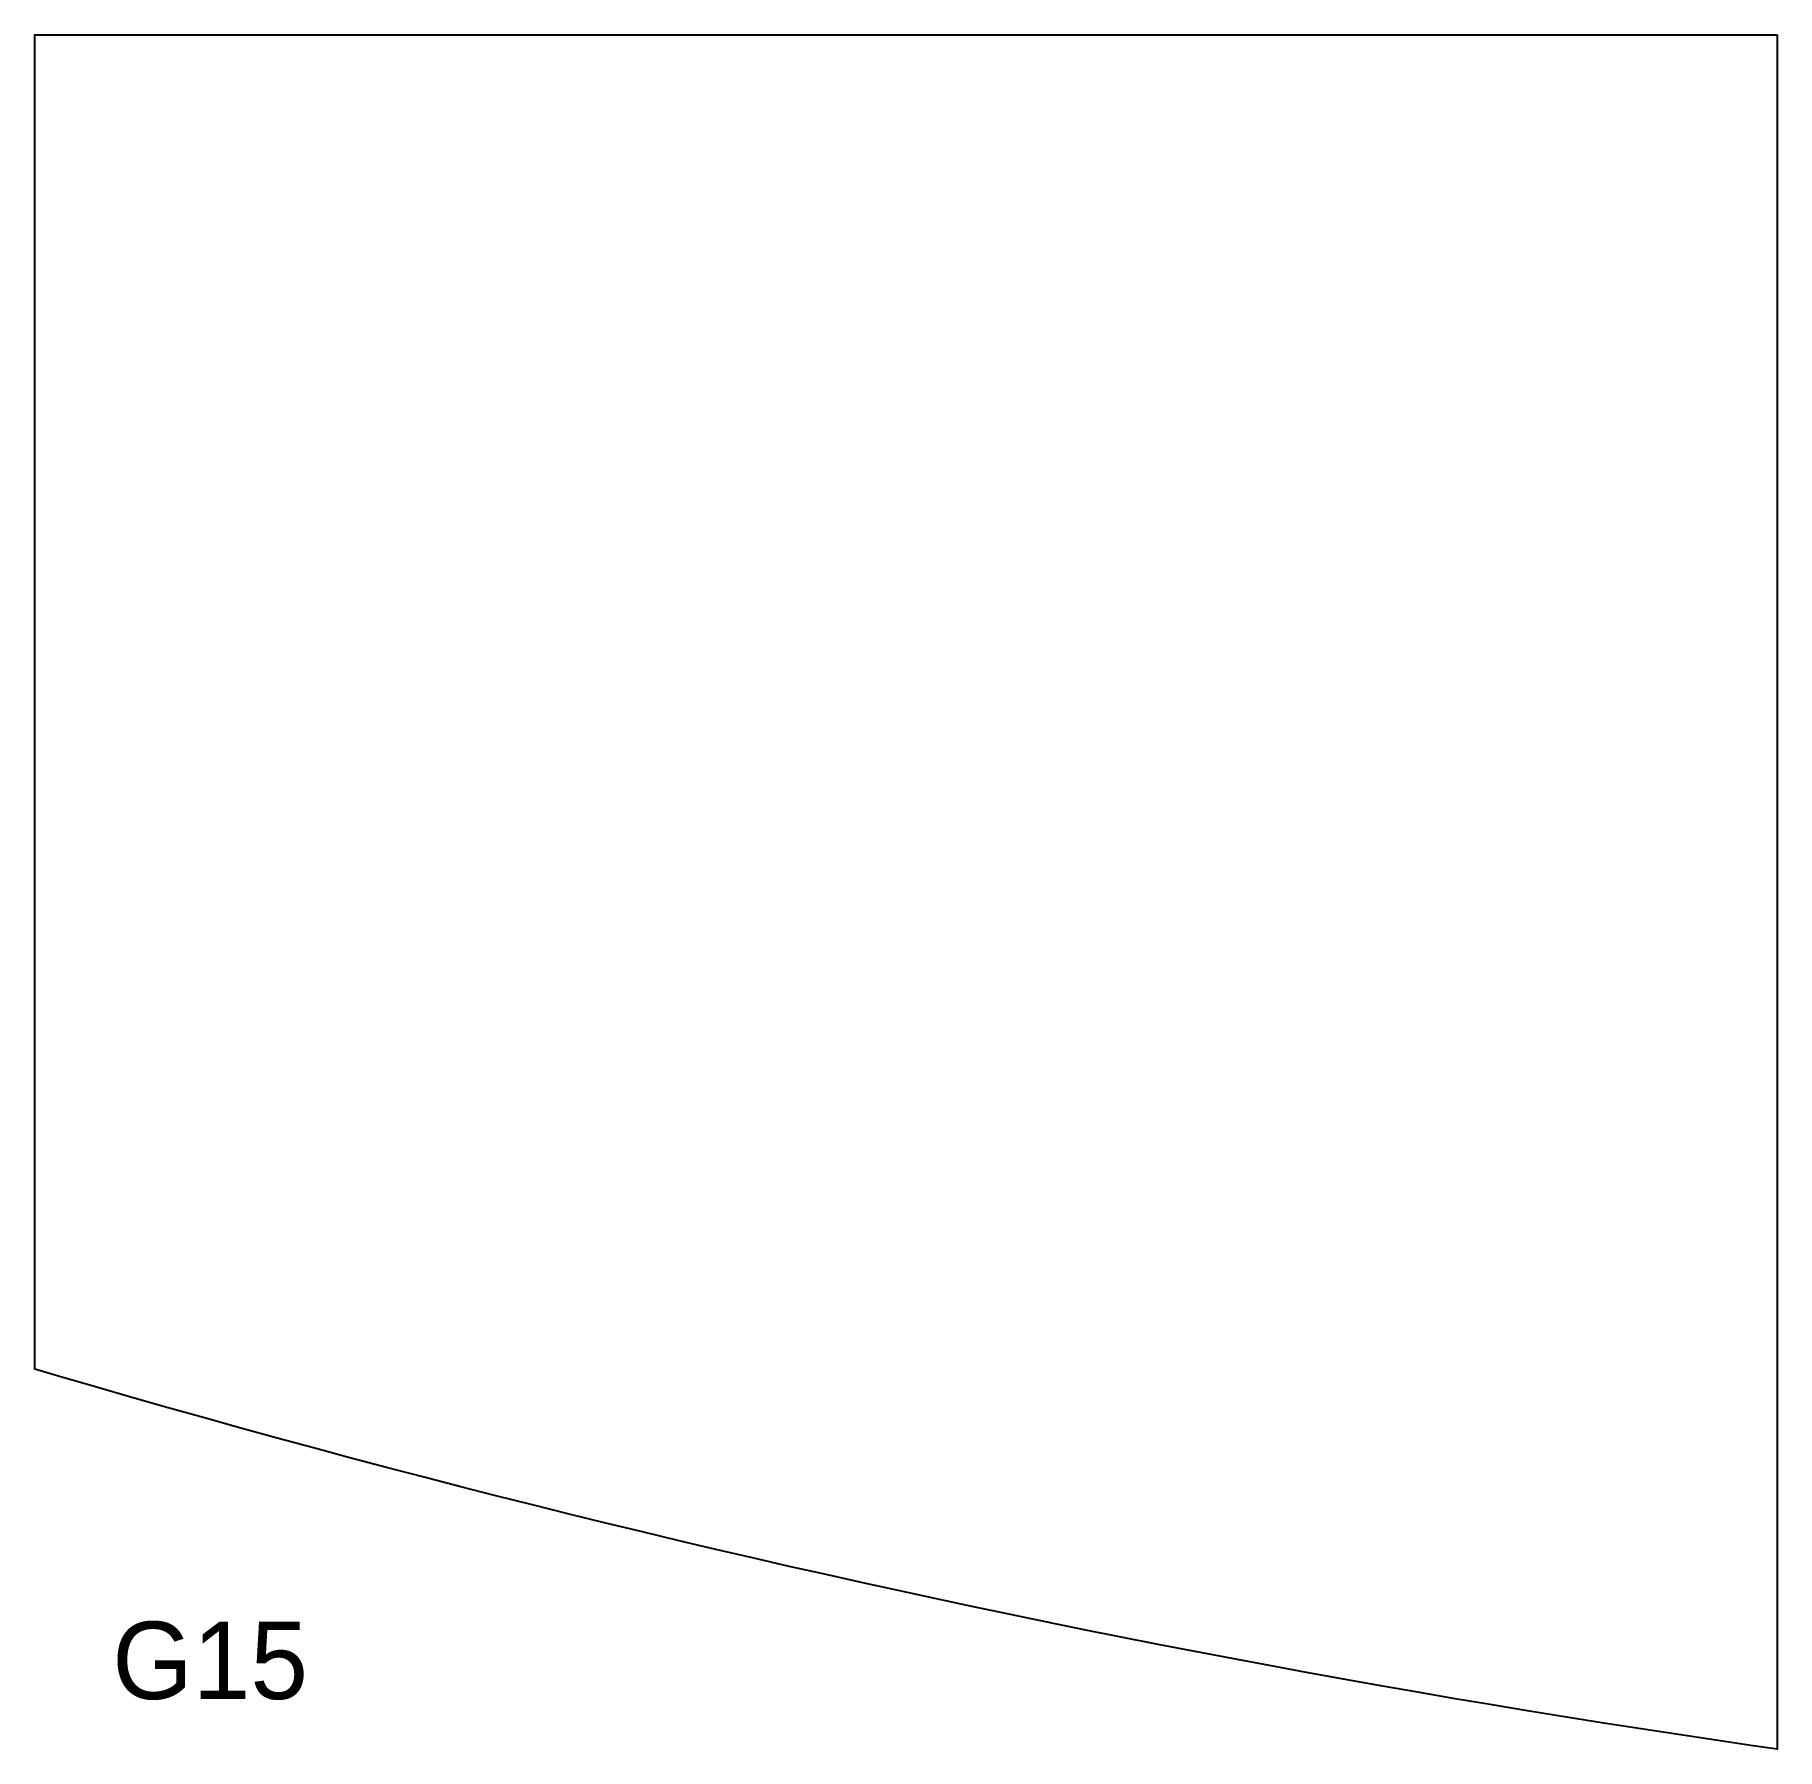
# Model space of a CAD drawing. Header units: millimetres. Extents: x 0 to 900, y 14 to 900.
import ezdxf

# ---------------------------------------------------------------- set-up
doc = ezdxf.new("R2010")
doc.units = ezdxf.units.MM
doc.layers.add('CUT', color=1, linetype='Continuous')
doc.layers.add('ID', color=3, linetype='Continuous')

msp = doc.modelspace()

# ---------------------------------------------------------------- linework, layer by layer
at = {"layer": 'CUT'}
msp.add_lwpolyline([(900, 900), (900, 14.11), (887.54, 15.9), (868.26, 18.73), (849, 21.62), (829.74, 24.56), (810.49, 27.57), (791.25, 30.64), (772.02, 33.76), (752.8, 36.94), (733.59, 40.19), (714.39, 43.49), (695.2, 46.85), (676.02, 50.27), (656.85, 53.74), (637.7, 57.28), (618.55, 60.88), (599.41, 64.53), (580.29, 68.24), (561.18, 72.01), (542.08, 75.84), (522.99, 79.73), (503.91, 83.68), (484.84, 87.68), (465.79, 91.75), (446.75, 95.87), (427.72, 100.05), (408.71, 104.29), (389.71, 108.59), (370.72, 112.94), (351.74, 117.36), (332.78, 121.83), (313.83, 126.36), (294.9, 130.95), (275.98, 135.6), (257.08, 140.3), (238.19, 145.06), (219.31, 149.88), (200.45, 154.76), (181.6, 159.7), (162.77, 164.69), (143.96, 169.75), (125.16, 174.85), (106.37, 180.02), (87.61, 185.25), (68.85, 190.53), (50.12, 195.87), (31.4, 201.27), (12.7, 206.72), (0, 210.47), (0, 900), (900, 900)], close=True, dxfattribs=at)

# ---------------------------------------------------------------- texts
at = {"layer": 'ID'}
msp.add_text('G15', height=40, dxfattribs=at).set_placement((40, 40))

doc.saveas('drawing.dxf')
